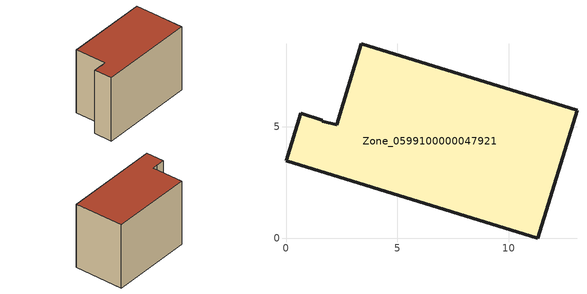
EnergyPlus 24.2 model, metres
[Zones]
Zone_0599100000047921
 floor ground (C_G): 3.37,8.71 13.05,5.73 11.29,0 0,3.46 0.66,5.59 1.63,5.29 1.62,5.25 2.28,5.09 z0
 wall outside (C_F): 0,3.46 11.29,0 13.05,5.73 3.37,8.71 2.28,5.09 1.62,5.25 1.63,5.29 0.66,5.59 0,3.46 z0:8.11
 roof outside (C_R): 13.05,5.73 3.37,8.71 2.28,5.09 1.62,5.25 1.63,5.29 0.66,5.59 0,3.46 11.29,0 z8.11
[BUILDING]
Pand.0599100000047921: North Axis=0; Terrain=City; Loads Convergence Tolerance Value=0.04; Temperature Convergence Tolerance Value=0.4; Solar Distribution=FullExterior; Maximum Number of Warmup Days=25; Minimum Number of Warmup Days=1
[Site:Location]
Rotterdam.The.Hague.AP_ZH_NLD Design_Conditions: Latitude=51.96; Longitude=4.45; Time Zone=1; Elevation=-4.5
[SITE:GROUNDTEMPERATURE:BUILDINGSURFACE]
18, 18, 18, 18, 18, 18, 18, 18, 18, 18, 18, 18
[MATERIAL] Thermal Absorptance=0.9; Solar Absorptance=0.7; Visible Absorptance=0.7
Name | Roughness | Thickness | Conductivity | Density | Specific Heat
G.TI.1975-1991 | MediumSmooth | 0.15 | 0.288461 | 540 | 1210
F.TI.1975-1991 | Rough | 0.3 | 0.230769 | 1920 | 840
R.TI.1975-1991 | MediumRough | 0.2 | 0.153846 | 1500 | 1000
[CONSTRUCTION]
C_G: G.TI.1975-1991
C_F: F.TI.1975-1991
C_R: R.TI.1975-1991
[ZONE]
Zone_0599100000047921: Type=1; Multiplier=1; Ceiling Height=Autocalculate; Volume=Autocalculate; Floor Area=autocalculate; Part of Total Floor Area=Yes
[ZONEINFILTRATION:DESIGNFLOWRATE]
Infil_Zone_0599100000047921: Zone or ZoneList or Space or SpaceList=Zone_0599100000047921; Schedule=AlwaysOn; Design Flow Rate Calculation Method=Flow/Area; Flow Rate per Floor Area=0.003; Constant Term Coefficient=1; Temperature Term Coefficient=0; Velocity Term Coefficient=0; Velocity Squared Term Coefficient=0
[HVACTEMPLATE:ZONE:IDEALLOADSAIRSYSTEM]
Zone_0599100000047921: Maximum Heating Supply Air Temperature=50; Minimum Cooling Supply Air Temperature=13; Maximum Heating Supply Air Humidity Ratio=0.0156; Minimum Cooling Supply Air Humidity Ratio=0.0077; Heating Limit=NoLimit; Cooling Limit=NoLimit; Dehumidification Control Type=ConstantSensibleHeatRatio; Cooling Sensible Heat Ratio=0.7; Dehumidification Setpoint=60; Humidification Control Type=None; Humidification Setpoint=30; Outdoor Air Method=None; Outdoor Air Flow Rate per Person=0.00944; Outdoor Air Flow Rate per Zone Floor Area=0; Outdoor Air Flow Rate per Zone=0; Demand Controlled Ventilation Type=None; Outdoor Air Economizer Type=NoEconomizer; Heat Recovery Type=None; Sensible Heat Recovery Effectiveness=0.7; Latent Heat Recovery Effectiveness=0.65
[ZONECONTROL:THERMOSTAT]
ThermostatControl_Zone_0599100000047921: Zone or ZoneList=Zone_0599100000047921; Control Type Schedule=DualSetpointControlType; Control 1=Thermostat_Zone_0599100000047921; Temperature Difference Between Cutout And Setpoint=0
[THERMOSTATSETPOINT:DUALSETPOINT]
Thermostat_Zone_0599100000047921: Heating Setpoint Temperature Schedule=HeatingSetpoint_Zone_0599100000047921; Cooling Setpoint Temperature Schedule=CoolingSetpoint_Zone_0599100000047921
[SCHEDULE:COMPACT]
HeatingSetpoint_Zone_0599100000047921: Through: 12/31, For: AllDays, Until: 24:00, 21
CoolingSetpoint_Zone_0599100000047921: Through: 12/31, For: AllDays, Until: 24:00, 24
DualSetpointControlType: Through: 12/31, For: AllDays, Until: 24:00, 4
AlwaysOn: Through: 12/31, For: AllDays, Until: 24:00, 1
